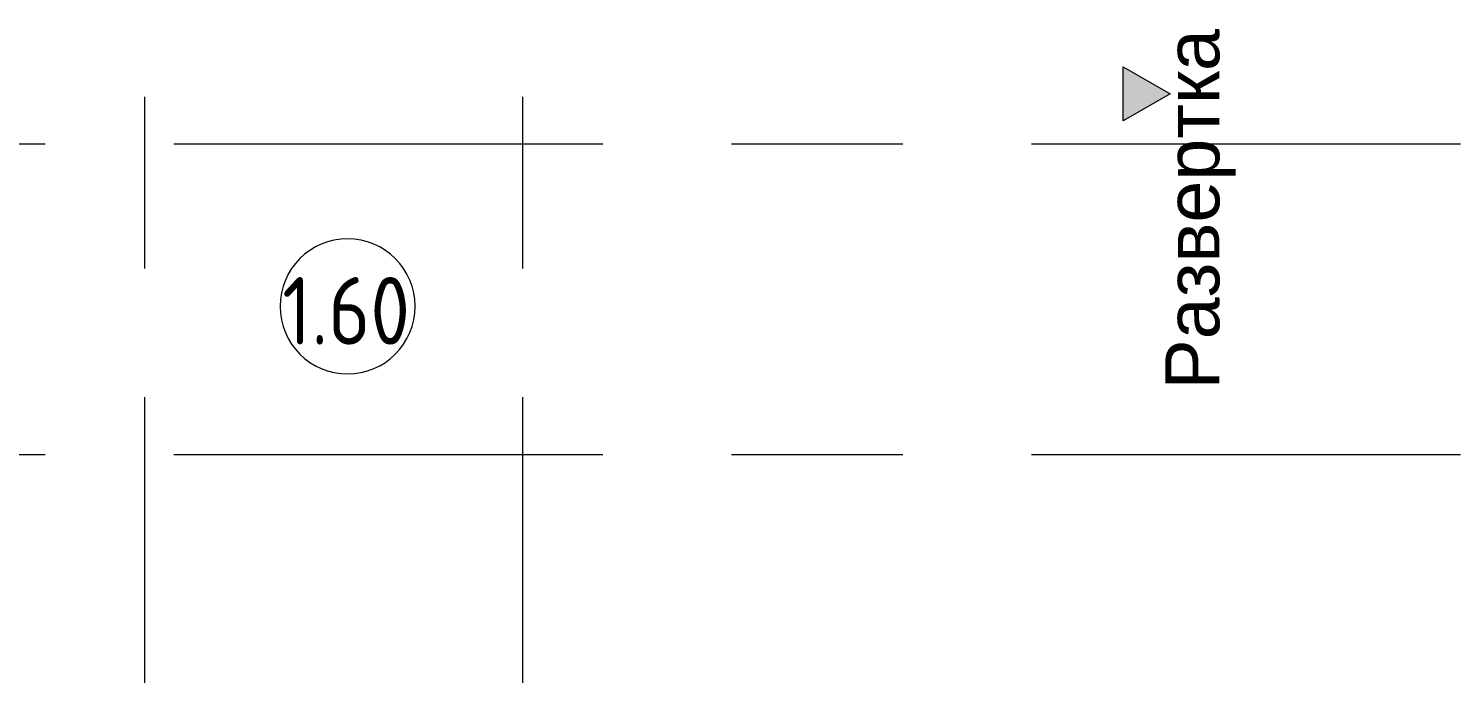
# Model space of a CAD drawing. Header units: millimetres. Extents: x 855 to 84199, y -1987 to 21700.
# Drawn here: x 15124 to 20406, y 16189 to 18577 of the extents above; entities that cross this region are included whole.
import ezdxf

# ---------------------------------------------------------------- set-up
doc = ezdxf.new("R2010")
doc.units = ezdxf.units.MM
doc.linetypes.add('Осевая', pattern=[3175, 635, -476.25, 1587.5, -476.25])
for name, color, linetype, lineweight in [('A-AREA-IDEN', 7, 'Continuous', 9), ('G-ANNO-SYMB', 7, 'Continuous', 9), ('Оси-2', 7, 'Осевая', 9)]:
    doc.layers.add(name, color=color, linetype=linetype, lineweight=lineweight)
doc.styles.add('Arial_1', font='arial.ttf', dxfattribs={"height": 200})
doc.styles.add('GOST Common_4', font='GOST_Common.ttf', dxfattribs={"width": 0.9, "height": 250})

# ---------------------------------------------------------------- blocks, each defined once
blk = doc.blocks.new('Марка_Помещения - Номер-25198446-План разверток пом_ 1_60_ Этаж 1')
at = {"layer": 'A-AREA-IDEN'}
for start, end in [(360, 180), (180, 360)]:
    blk.add_arc((0, 0), 2.5, start, end, dxfattribs=at)
blk = doc.blocks.new('Фасад - Марка фасада_Указатель-25386507-План разверток пом_ 1_60_ Этаж 1')
at = {"layer": 'G-ANNO-SYMB'}
blk.add_hatch(color=256, dxfattribs=at).paths.add_polyline_path([(-1, 0), (0, 1.732), (1, 0), (0, 0)])
for p, q in [((0, 1.732), (-1, 0)), ((1, 0), (0, 1.732)), ((-1, 0), (0, 0)), ((0, 0), (1, 0))]:
    blk.add_line(p, q, dxfattribs=at)

msp = doc.modelspace()

# ---------------------------------------------------------------- linework, layer by layer
at = {"layer": 'Оси-2'}
for p, q in [((15553.9, 14514), (15553.9, 18900)), ((16953.9, 14514), (16953.9, 18900)), ((11375.9, 18150), (23203.9, 18150)), ((11375.9, 17000), (23203.9, 17000))]:
    msp.add_line(p, q, dxfattribs=at)

# ---------------------------------------------------------------- block references
at = {"layer": 'A-AREA-IDEN', "xscale": 99.99999999999993, "yscale": 99.99999999999993, "zscale": 99.99999999999993}
msp.add_blockref('Марка_Помещения - Номер-25198446-План разверток пом_ 1_60_ Этаж 1', (16305, 17548.3), dxfattribs=at)
at = {"layer": 'G-ANNO-SYMB', "extrusion": (0, 0, -1), "xscale": 99.99999999999993, "yscale": 99.99999999999993, "zscale": 99.99999999999993, "rotation": 90.00000000000001}
msp.add_blockref('Фасад - Марка фасада_Указатель-25386507-План разверток пом_ 1_60_ Этаж 1', (-19176.5, 18334.9), dxfattribs=at)

# ---------------------------------------------------------------- texts
at = {"layer": 'A-AREA-IDEN', "insert": (16063.1, 17656.9), "char_height": 250, "width": 606.076, "attachment_point": 1, "style": 'GOST Common_4'}
msp.add_mtext('1.60', dxfattribs=at)
at = {"layer": 'G-ANNO-SYMB', "insert": (19332.3, 17240.1), "char_height": 200, "width": 1659.493, "attachment_point": 1, "rotation": 90, "style": 'Arial_1'}
msp.add_mtext('Развертка', dxfattribs=at)

doc.saveas('drawing.dxf')
